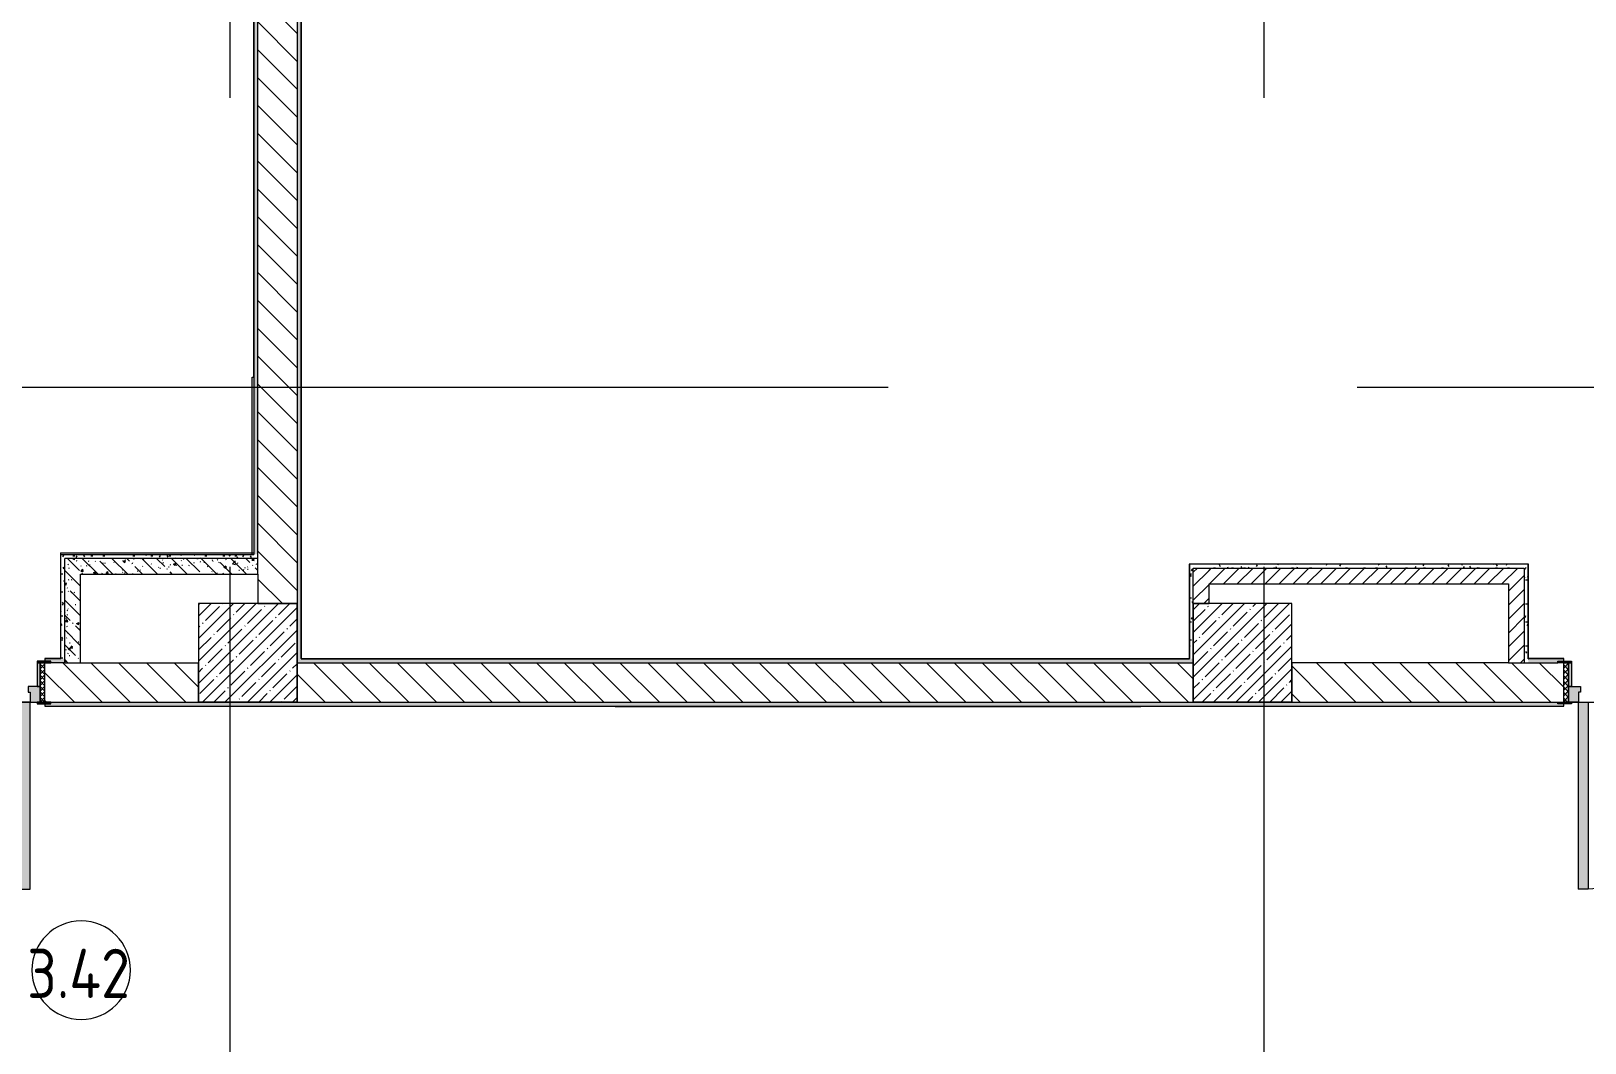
# Model space of a CAD drawing. Header units: millimetres. Extents: x -8624 to 200664, y -8553 to 29000.
# Drawn here: x 160295 to 168184, y 11669 to 16807 of the extents above; entities that cross this region are included whole.
import ezdxf

# ---------------------------------------------------------------- set-up
doc = ezdxf.new("R2010")
doc.units = ezdxf.units.MM
doc.linetypes.add('Осевая', pattern=[15875, 3175, -2381.25, 7937.5, -2381.25])
for name, color, linetype, lineweight in [('A-AREA-IDEN', 7, 'Continuous', 9), ('A-WALL-4', 7, 'Continuous', 13), ('I-WALL-5', 7, 'Continuous', 9), ('S-COLS-2', 7, 'Continuous', 9), ('Оси-2', 7, 'Осевая', 9)]:
    doc.layers.add(name, color=color, linetype=linetype, lineweight=lineweight)
for name, color, linetype, lineweight, true_color in [('A-DOOR-5', 7, 'Continuous', 9, 0xaaaaaa), ('A-DOOR-6', 7, 'Continuous', 9, 0xe2e2e2), ('A-DOOR-FRAM-4', 7, 'Continuous', 9, 0xe2e2e2), ('A-DOOR-FRAM-5', 7, 'Continuous', 9, 0xaaaaaa), ('A-FLOR-3', 7, 'Continuous', 9, 0xaaaaaa), ('I-WALL-6', 7, 'Continuous', 9, 0x787878), ('I-WALL-7', 9, 'Continuous', 9, 0x808080)]:
    doc.layers.add(name, color=color, linetype=linetype, lineweight=lineweight, true_color=true_color)
doc.styles.add('GOST Common', font='GOST_Common.ttf', dxfattribs={"width": 0.9, "height": 250})
pattern_1 = [(135, (50595.26, 0), (-70.71068, -70.71068), [])]
pattern_2 = [(45, (50595.26, 0), (-57.024626, 57.024626), []), (45, (50652.28, 0), (-57.024626, 57.024626), [100.806, -20.161, 3.353, -16.808])]
pattern_3 = [(135, (50595.26, 0), (-75.43415, -75.43415), [106.68, -17.78, 3.556, -17.78]), (135, (50595.26, 75.39), (-75.43415, -75.43415), []), (50, (50595.26, 0), (127.52922, -11.15758), [13.335, -146.685]), (355, (50595.26, 0), (-24.66966, 133.74002), [10.668, -117.348]), (100.451, (50605.88, -0.93), (102.85973, 122.58178), [11.333, -124.663]), (46.184, (50595.26, 35.56), (189.75516, -29.43036), [20.002, -220.027]), (96.636, (50611.07, 33.1), (166.1822, 173.1996), [17, -186.995]), (351.184, (50595.26, 35.56), (166.18393, 173.19757), [16.002, -176.022]), (21, (50613.04, 26.67), (106.130265, -71.58603), [13.335, -146.685]), (326, (50613.04, 26.67), (43.26188, 128.93175), [10.668, -117.348]), (71.451, (50621.88, 20.7), (149.39198, 57.34505), [11.333, -124.663]), (37.5, (50595.258, 0), (2.162228, 59.188357), [3.353, -112.573, 3.353, -115.773, -117.792]), (37.5, (50595.258, 0), (2.162228, 59.188357), [-235.052, 3.353, -114.44]), (7.5, (50595.26, 0), (46.773857, 70.126152), [3.353, -64.567, 3.353, -109.906, -44.894]), (7.5, (50595.26, 0), (46.773857, 70.126152), [-181.178, 3.353, -41.542]), (327.5, (50555.61, 0), (94.913671, -4.010093), [3.353, -41.097, 3.353, -135.331, -184.023]), (327.5, (50555.61, 0), (94.913671, -4.010093), [-183.134, 3.353, -180.67]), (317.5, (50537.83, 0), (103.69057, 17.79882), [3.353, -54.432, 3.353, -88.748, -130.683]), (317.5, (50537.83, 0), (103.69057, 17.79882), [-149.885, 3.353, -127.33])]
pattern_4 = [(45, (50595.26, 0), (-35.35534, 35.35534), [])]
pattern_5 = [(0, (50595.258, 0), (121.92, 30.48), [10.058, -81.382, 10.058, -81.382, -487.68]), (0, (50595.258, 0), (121.92, 30.48), [-182.88, 10.058, -172.822, 10.058, -81.382, -213.36]), (0, (50595.258, 0), (121.92, 30.48), [-457.2, 10.058, -50.902, 10.058, -142.342]), (120, (50640.978, 15.24), (-87.356454, 90.345817), [10.058, -81.382, 10.058, -81.382, -487.68]), (120, (50640.978, 15.24), (-87.356454, 90.345817), [-182.88, 10.058, -172.822, 10.058, -81.382, -213.36]), (120, (50640.978, 15.24), (-87.356454, 90.345817), [-457.2, 10.058, -50.902, 10.058, -142.342]), (240, (50656.218, 76.2), (-34.563546, -120.825817), [10.058, -81.382, 10.058, -81.382, -487.68]), (240, (50656.218, 76.2), (-34.563546, -120.825817), [-182.88, 10.058, -172.822, 10.058, -81.382, -213.36]), (240, (50656.218, 76.2), (-34.563546, -120.825817), [-457.2, 10.058, -50.902, 10.058, -142.342])]

# ---------------------------------------------------------------- blocks, each defined once
blk = doc.blocks.new('110_Дверь_СКБ_2Ст - Д-6_л__ ДОО_Дв_1450x2100h_Дверь из раздевальной в коридор-32357677-План зашивки приборов отопления в осях 3 этажа 23-33')
at = {"layer": 'A-DOOR-5'}
h = blk.add_hatch(dxfattribs=at)
h.set_pattern_fill('FP_60', color=256, style=0, pattern_type=2)
h.set_pattern_definition([(135, (1576.41, 164.685), (-14.14214, -14.14214), []), (225, (1576.41, 164.685), (14.14214, -14.14214), [])])
h.paths.add_polyline_path([(737.5, 100), (712.5, 100), (712.5, -100), (737.5, -100), (737.5, -1)])
at = {"layer": 'A-DOOR-6'}
for points in [[(-587.5, 1050), (-637.5, 1050), (-637.5, 100), (-587.5, 100)], [(612.5, 450), (612.5, 100), (662.5, 100), (662.5, 450)]]:
    blk.add_hatch(color=256, dxfattribs=at).paths.add_polyline_path(points)
h = blk.add_hatch(color=256, dxfattribs=at)
h.paths.add_polyline_path([(-687.5, 100), (-687.5, 20), (-627.5, 20), (-627.5, 50), (-637.5, 50), (-637.5, 100)])
h.paths.add_polyline_path([(662.5, 100), (662.5, 50), (652.5, 50), (652.5, 20), (712.5, 20), (712.5, 100)])
at = {"layer": 'A-DOOR-FRAM-4'}
for points in [[(-742.5, 108), (-742.5, 100), (-672.5, 100), (-672.5, 108)], [(697.5, 108), (697.5, 100), (767.5, 100), (767.5, 108)], [(-672.5, 20), (-687.5, 20), (-687.5, -100), (-672.5, -100), (-672.5, -1)], [(712.5, 20), (697.5, 20), (697.5, -100), (712.5, -100), (712.5, -1)], [(-672.5, -100), (-742.5, -100), (-742.5, -108), (-672.5, -108)], [(697.5, -100), (697.5, -108), (767.5, -108), (767.5, -100)]]:
    blk.add_hatch(color=256, dxfattribs=at).paths.add_polyline_path(points)
at = {"layer": 'A-DOOR-FRAM-5'}
h = blk.add_hatch(dxfattribs=at)
h.set_pattern_fill('FP_61', color=256, style=0, pattern_type=2)
h.set_pattern_definition([(45, (-546.384, 164.685), (-14.1421, 14.1421), []), (135, (-546.384, 164.685), (-14.1421, -14.1421), [])])
h.paths.add_polyline_path([(-712.5, 100), (-712.5, -100), (-687.5, -100), (-687.5, 100)])
at = {"layer": 'A-DOOR-5'}
for p, q in [((-637.5, 1050), (-637.5, 100)), ((-587.5, 1050), (-637.5, 1050)), ((-587.5, 100), (-587.5, 1050)), ((662.5, 450), (612.5, 450)), ((612.5, 450), (612.5, 100)), ((662.5, 100), (662.5, 450)), ((-637.5, 100), (-587.5, 100)), ((612.5, 100), (662.5, 100))]:
    blk.add_line(p, q, dxfattribs=at)
for centre, radius, start, end in [((-637.5, 100), 950, 0, 90), ((662.5, 100), 350, 90, 180)]:
    blk.add_arc(centre, radius, start, end, dxfattribs=at)
at = {"layer": 'A-DOOR-FRAM-5'}
for p, q in [((-672.5, 108), (-742.5, 108)), ((-742.5, 108), (-742.5, 100)), ((-742.5, 100), (-672.5, 100)), ((-687.5, 100), (-712.5, 100)), ((-712.5, 100), (-712.5, -100)), ((-637.5, 100), (-687.5, 100)), ((-687.5, 100), (-687.5, 20)), ((-687.5, -100), (-687.5, 100)), ((-672.5, 100), (-672.5, 108)), ((-637.5, 50), (-637.5, 100)), ((662.5, 100), (662.5, 50)), ((712.5, 100), (662.5, 100)), ((767.5, 108), (697.5, 108)), ((697.5, 108), (697.5, 100)), ((697.5, 100), (767.5, 100)), ((712.5, 20), (712.5, 100)), ((737.5, 100), (712.5, 100)), ((712.5, 100), (712.5, -100)), ((737.5, -100), (737.5, 100)), ((767.5, 100), (767.5, 108)), ((-687.5, 20), (-627.5, 20)), ((-672.5, 20), (-687.5, 20)), ((-687.5, 20), (-687.5, -100)), ((-672.5, -100), (-672.5, 20)), ((-627.5, 50), (-637.5, 50)), ((-627.5, 20), (-627.5, 50)), ((662.5, 50), (652.5, 50)), ((652.5, 50), (652.5, 20)), ((652.5, 20), (712.5, 20)), ((712.5, 20), (697.5, 20)), ((697.5, 20), (697.5, -100)), ((712.5, -100), (712.5, 20)), ((-672.5, -100), (-742.5, -100)), ((-742.5, -100), (-742.5, -108)), ((-742.5, -108), (-672.5, -108)), ((-712.5, -100), (-687.5, -100)), ((-687.5, -100), (-672.5, -100)), ((-672.5, -108), (-672.5, -100)), ((697.5, -100), (712.5, -100)), ((767.5, -100), (697.5, -100)), ((697.5, -100), (697.5, -108)), ((697.5, -108), (767.5, -108)), ((712.5, -100), (737.5, -100)), ((767.5, -108), (767.5, -100))]:
    blk.add_line(p, q, dxfattribs=at)
blk = doc.blocks.new('110_Дверь_СКБ_2Ст - Д-6_п__ ДОО_Дв_1450x2100h_Дверь из раздевальной в коридор-32358047-План зашивки приборов отопления в осях 3 этажа 23-33')
at = {"layer": 'A-DOOR-5'}
h = blk.add_hatch(dxfattribs=at)
h.set_pattern_fill('FP_117', color=256, style=0, pattern_type=2)
h.set_pattern_definition([(225, (1576.41, -164.685), (-14.14214, 14.14214), []), (135, (1576.41, -164.685), (14.14214, 14.14214), [])])
h.paths.add_polyline_path([(737.5, -100), (737.5, 100), (712.5, 100), (712.5, -100)])
at = {"layer": 'A-DOOR-6'}
h = blk.add_hatch(color=256, dxfattribs=at)
h.paths.add_polyline_path([(712.5, -100), (712.5, -20), (652.5, -20), (652.5, -50), (662.5, -50), (662.5, -100)])
h.paths.add_polyline_path([(-637.5, -100), (-637.5, -50), (-627.5, -50), (-627.5, -20), (-687.5, -20), (-687.5, -100)])
for points in [[(-587.5, -1050), (-587.5, -100), (-637.5, -100), (-637.5, -1050)], [(662.5, -450), (662.5, -100), (612.5, -100), (612.5, -450)]]:
    blk.add_hatch(color=256, dxfattribs=at).paths.add_polyline_path(points)
at = {"layer": 'A-DOOR-FRAM-4'}
for points in [[(-672.5, 100), (-672.5, 108), (-742.5, 108), (-742.5, 100)], [(-672.5, -20), (-672.5, 100), (-687.5, 100), (-687.5, -20)], [(767.5, 100), (767.5, 108), (697.5, 108), (697.5, 100)], [(712.5, -20), (712.5, 100), (697.5, 100), (697.5, -20)], [(-672.5, -108), (-672.5, -100), (-742.5, -100), (-742.5, -108)], [(767.5, -108), (767.5, -100), (697.5, -100), (697.5, -108)]]:
    blk.add_hatch(color=256, dxfattribs=at).paths.add_polyline_path(points)
at = {"layer": 'A-DOOR-FRAM-5'}
h = blk.add_hatch(dxfattribs=at)
h.set_pattern_fill('FP_118', color=256, style=0, pattern_type=2)
h.set_pattern_definition([(315, (-546.384, -164.685), (-14.1421, -14.1421), []), (225, (-546.384, -164.685), (-14.1421, 14.1421), [])])
h.paths.add_polyline_path([(-687.5, -100), (-687.5, 100), (-712.5, 100), (-712.5, -100)])
at = {"layer": 'A-DOOR-5'}
for p, q in [((-637.5, -100), (-587.5, -100)), ((-637.5, -1050), (-637.5, -100)), ((-587.5, -100), (-587.5, -1050)), ((612.5, -100), (662.5, -100)), ((612.5, -450), (612.5, -100)), ((662.5, -100), (662.5, -450)), ((662.5, -450), (612.5, -450)), ((-587.5, -1050), (-637.5, -1050))]:
    blk.add_line(p, q, dxfattribs=at)
for centre, radius, start, end in [((-637.5, -100), 950, 270, 360), ((662.5, -100), 350, 180, 270)]:
    blk.add_arc(centre, radius, start, end, dxfattribs=at)
at = {"layer": 'A-DOOR-FRAM-5'}
for p, q in [((-742.5, 108), (-672.5, 108)), ((-742.5, 100), (-742.5, 108)), ((-672.5, 100), (-742.5, 100)), ((-712.5, 100), (-687.5, 100)), ((-712.5, -100), (-712.5, 100)), ((-687.5, 100), (-687.5, -100)), ((-687.5, 100), (-672.5, 100)), ((-687.5, -20), (-687.5, 100)), ((-672.5, 108), (-672.5, 100)), ((-672.5, 100), (-672.5, -20)), ((697.5, 100), (697.5, 108)), ((697.5, 108), (767.5, 108)), ((697.5, -20), (697.5, 100)), ((697.5, 100), (712.5, 100)), ((767.5, 100), (697.5, 100)), ((712.5, -100), (712.5, 100)), ((712.5, 100), (737.5, 100)), ((712.5, 100), (712.5, -20)), ((737.5, 100), (737.5, -100)), ((767.5, 108), (767.5, 100)), ((-687.5, -20), (-627.5, -20)), ((-687.5, -100), (-687.5, -20)), ((-672.5, -20), (-687.5, -20)), ((-637.5, -50), (-637.5, -100)), ((-627.5, -50), (-637.5, -50)), ((-627.5, -20), (-627.5, -50)), ((652.5, -20), (712.5, -20)), ((652.5, -50), (652.5, -20)), ((662.5, -50), (652.5, -50)), ((662.5, -100), (662.5, -50)), ((712.5, -20), (697.5, -20)), ((712.5, -20), (712.5, -100)), ((-742.5, -100), (-672.5, -100)), ((-742.5, -108), (-742.5, -100)), ((-672.5, -108), (-742.5, -108)), ((-687.5, -100), (-712.5, -100)), ((-637.5, -100), (-687.5, -100)), ((-672.5, -100), (-672.5, -108)), ((712.5, -100), (662.5, -100)), ((697.5, -108), (697.5, -100)), ((697.5, -100), (767.5, -100)), ((767.5, -108), (697.5, -108)), ((737.5, -100), (712.5, -100)), ((767.5, -100), (767.5, -108))]:
    blk.add_line(p, q, dxfattribs=at)
blk = doc.blocks.new('Марка_Помещения - Номер-25198446-План зашивки приборов отопления в осях 3 этажа 23-33')
at = {"layer": 'A-AREA-IDEN'}
for start, end in [(360, 180), (180, 360)]:
    blk.add_arc((0, 0), 2.5, start, end, dxfattribs=at)

msp = doc.modelspace()

# ---------------------------------------------------------------- hatches: boundary and pattern name
at = {"layer": 'I-WALL-5'}
h = msp.add_hatch(dxfattribs=at)
h.set_pattern_fill('FP_122', color=256, style=0, pattern_type=2)
h.set_pattern_definition(pattern_1)
h.paths.add_polyline_path([(161645.3, 13900), (161645.3, 20900), (161445.3, 20900), (161445.3, 13900)])
h = msp.add_hatch(dxfattribs=at)
h.set_pattern_fill('FP_123', color=256, style=0, pattern_type=2)
h.set_pattern_definition(pattern_4)
h.paths.add_polyline_path([(166275.3, 13900), (166275.3, 14080), (166195.3, 14080), (166195.3, 13900)])
h = msp.add_hatch(dxfattribs=at)
h.set_pattern_fill('FP_123', color=256, style=0, pattern_type=2)
h.set_pattern_definition(pattern_4)
h.paths.add_polyline_path([(167875.7, 14000), (167875.7, 14080), (166275.3, 14080), (166275.3, 14000), (167795.7, 14000)])
h = msp.add_hatch(dxfattribs=at)
h.set_pattern_fill('FP_123', color=256, style=0, pattern_type=2)
h.set_pattern_definition(pattern_4)
h.paths.add_polyline_path([(167875.7, 13600), (167875.7, 14000), (167795.7, 14000), (167795.7, 13600)])
h = msp.add_hatch(dxfattribs=at)
h.set_pattern_fill('FP_122', color=256, style=0, pattern_type=2)
h.set_pattern_definition(pattern_1)
h.paths.add_polyline_path([(171525.3, 13400), (171525.3, 13600), (169525.7, 13600), (169525.7, 13400), (171055.3, 13400)])
h.paths.add_polyline_path([(166695.3, 13400), (168075.7, 13400), (168075.7, 13600), (166695.3, 13600), (166695.3, 13501)])
h.paths.add_polyline_path([(166195.3, 13400), (166195.3, 13600), (161645.3, 13600), (161645.3, 13400), (165661.5, 13400)])
h.paths.add_polyline_path([(161145.3, 13400), (161145.3, 13600), (160365.3, 13600), (160365.3, 13400), (160568.8, 13400)])
h.paths.add_polyline_path([(158885.3, 13400), (158915.3, 13400), (158915.3, 13600), (153595.3, 13600), (153595.3, 13400), (158022.4, 13400)])
h.paths.add_polyline_path([(152145.3, 13400), (152145.3, 13600), (151695.3, 13600), (151695.3, 13400), (152115.3, 13400)])
at = {"layer": 'I-WALL-6'}
h = msp.add_hatch(dxfattribs=at)
h.set_pattern_fill('FP_128', color=256, style=0, pattern_type=2)
h.set_pattern_definition(pattern_3)
h.paths.add_polyline_path([(160545.3, 13600), (160545.3, 14130), (160465.3, 14130), (160465.3, 13600)])
h = msp.add_hatch(dxfattribs=at)
h.set_pattern_fill('FP_128', color=256, style=0, pattern_type=2)
h.set_pattern_definition(pattern_3)
h.paths.add_polyline_path([(161445.3, 14050), (161445.3, 14130), (160545.3, 14130), (160545.3, 14050), (160568.8, 14050)])
at = {"layer": 'I-WALL-7'}
h = msp.add_hatch(dxfattribs=at)
h.set_pattern_fill('FP_139', color=256, style=0, pattern_type=2)
h.set_pattern_definition(pattern_5)
h.paths.add_polyline_path([(161645.3, 13600), (161665.3, 13600), (161665.3, 21150), (161645.3, 21150), (161645.3, 15231.4)])
h = msp.add_hatch(dxfattribs=at)
h.set_pattern_fill('FP_139', color=256, style=0, pattern_type=2)
h.set_pattern_definition(pattern_5)
h.paths.add_polyline_path([(161425.3, 14150), (161445.3, 14150), (161445.3, 20900), (161425.3, 20900), (161425.3, 14151)])
h = msp.add_hatch(dxfattribs=at)
h.set_pattern_fill('FP_139', color=256, style=0, pattern_type=2)
h.set_pattern_definition(pattern_5)
h.paths.add_polyline_path([(160465.3, 13620), (160465.3, 14150), (160445.3, 14150), (160445.3, 13620)])
h = msp.add_hatch(dxfattribs=at)
h.set_pattern_fill('FP_139', color=256, style=0, pattern_type=2)
h.set_pattern_definition(pattern_5)
h.paths.add_polyline_path([(161445.3, 14130), (161445.3, 14150), (160465.3, 14150), (160465.3, 14130), (161425.3, 14130)])
h = msp.add_hatch(dxfattribs=at)
h.set_pattern_fill('FP_139', color=256, style=0, pattern_type=2)
h.set_pattern_definition(pattern_5)
h.paths.add_polyline_path([(166195.3, 13620), (166195.3, 14100), (166175.3, 14100), (166175.3, 13620)])
h = msp.add_hatch(dxfattribs=at)
h.set_pattern_fill('FP_139', color=256, style=0, pattern_type=2)
h.set_pattern_definition(pattern_5)
h.paths.add_polyline_path([(167875.7, 14080), (167895.7, 14080), (167895.7, 14100), (166195.3, 14100), (166195.3, 14080), (166934.6, 14080)])
h = msp.add_hatch(dxfattribs=at)
h.set_pattern_fill('FP_139', color=256, style=0, pattern_type=2)
h.set_pattern_definition(pattern_5)
h.paths.add_polyline_path([(167895.7, 13600), (167895.7, 14080), (167875.7, 14080), (167875.7, 13600)])
h = msp.add_hatch(dxfattribs=at)
h.set_pattern_fill('FP_139', color=256, style=0, pattern_type=2)
h.set_pattern_definition(pattern_5)
h.paths.add_polyline_path([(160465.3, 13600), (160465.3, 13620), (160365.3, 13620), (160365.3, 13608), (160395.3, 13607.5), (160395.3, 13600)])
h.paths.add_polyline_path([(158885.3, 13600), (158885.3, 13608), (158915.3, 13608), (158915.3, 13620), (156665.3, 13620), (156665.3, 13600), (158022.4, 13600)])
h = msp.add_hatch(dxfattribs=at)
h.set_pattern_fill('FP_139', color=256, style=0, pattern_type=2)
h.set_pattern_definition(pattern_5)
h.paths.add_polyline_path([(165661.5, 13600), (166195.3, 13600), (166195.3, 13620), (161665.3, 13620), (161665.3, 13600), (163115.1, 13600)])
h = msp.add_hatch(dxfattribs=at)
h.set_pattern_fill('FP_139', color=256, style=0, pattern_type=2)
h.set_pattern_definition(pattern_5)
h.paths.add_polyline_path([(171525.3, 13600), (171525.3, 13620), (169525.7, 13620), (169525.7, 13608), (169555.7, 13608), (169555.7, 13600), (170754.1, 13600)])
h.paths.add_polyline_path([(167895.7, 13600), (168045.7, 13600), (168045.7, 13608), (168075.7, 13608), (168075.7, 13620), (167895.7, 13620)])
h = msp.add_hatch(dxfattribs=at)
h.set_pattern_fill('FP_139', color=256, style=0, pattern_type=2)
h.set_pattern_definition(pattern_5)
h.paths.add_polyline_path([(170954.3, 13380), (170955.3, 13380), (170955.3, 13400), (169555.7, 13399.6), (169555.7, 13392), (169525.7, 13392), (169525.7, 13380), (170754.1, 13380)])
h.paths.add_polyline_path([(168045.7, 13380), (168075.7, 13380), (168075.7, 13392), (168045.7, 13392), (168045.7, 13400), (160395.3, 13400), (160395.3, 13392), (160365.3, 13392), (160365.3, 13380), (165661.5, 13380)])
h.paths.add_polyline_path([(158915.3, 13380), (158915.3, 13392), (158885.3, 13392), (158885.3, 13400), (153625.3, 13400), (153625.3, 13392), (153595.3, 13392), (153595.3, 13380), (158885.3, 13380)])
h.paths.add_polyline_path([(151225.3, 13380), (152145.3, 13380), (152145.3, 13392), (152115.3, 13392), (152115.3, 13400), (151225.3, 13400), (151225.3, 13392), (151195.3, 13392), (151195.3, 13380)])
h.paths.add_polyline_path([(150245.3, 13380), (150245.3, 13392), (150215.3, 13392), (150215.3, 13400), (149295.3, 13400), (149295.3, 13380), (150215.3, 13380)])
at = {"layer": 'S-COLS-2'}
h = msp.add_hatch(dxfattribs=at)
h.set_pattern_fill('FP_119', color=256, style=0, pattern_type=2)
h.set_pattern_definition(pattern_2)
h.paths.add_polyline_path([(161145.3, 13400), (161645.3, 13400), (161645.3, 13900), (161145.3, 13900), (161145.3, 13501)])
h = msp.add_hatch(dxfattribs=at)
h.set_pattern_fill('FP_119', color=256, style=0, pattern_type=2)
h.set_pattern_definition(pattern_2)
h.paths.add_polyline_path([(166195.3, 13400), (166695.3, 13400), (166695.3, 13900), (166195.3, 13900), (166195.3, 13501)])

# ---------------------------------------------------------------- linework, layer by layer
at = {"layer": 'A-FLOR-3'}
msp.add_line((161665.3, 13621), (166174.3, 13621), dxfattribs=at)
at = {"layer": 'A-WALL-4'}
for p, q in [((161665.3, 21130), (161665.3, 13620)), ((161425.3, 20880), (161425.3, 15050)), ((161445.3, 14050), (161445.3, 20900)), ((160445.3, 13620), (160445.3, 14150)), ((160465.3, 13600), (160465.3, 14130)), ((160445.3, 13620), (160365.3, 13620)), ((160465.3, 13600), (160395.3, 13600)), ((161645.3, 13600), (166195.3, 13600)), ((161665.3, 13620), (166175.3, 13620)), ((166175.3, 13620), (166175.3, 13621)), ((167795.7, 13600), (168045.7, 13600)), ((167895.7, 13620), (167896.7, 13620)), ((160395.3, 13400), (161145.3, 13400)), ((161645.3, 13400), (166195.3, 13400)), ((166695.3, 13400), (168045.7, 13400))]:
    msp.add_line(p, q, dxfattribs=at)
at = {"layer": 'I-WALL-5'}
for p, q in [((161666.3, 13621), (161666.3, 21129)), ((161424.3, 20879), (161424.3, 15050)), ((161645.3, 20900), (161645.3, 13400)), ((161417.3, 14150), (161417.3, 15050)), ((161417.3, 15050), (161425.3, 15050)), ((161425.3, 15050), (161425.3, 14150)), ((160444.3, 14158), (160444.3, 13621)), ((160444.3, 14158), (161424.3, 14158)), ((160445.3, 14151), (160445.3, 14150)), ((160445.3, 14150), (161425.3, 14150)), ((161445.3, 14130), (160465.3, 14130)), ((160545.3, 13600), (160545.3, 14050)), ((160545.3, 14050), (161445.3, 14050)), ((161445.3, 14050), (161445.3, 13900)), ((166174.3, 14101), (166174.3, 13621)), ((167896.7, 14101), (166174.3, 14101)), ((166175.3, 14100), (166175.3, 13621)), ((167895.7, 14100), (166175.3, 14100)), ((166195.3, 13400), (166195.3, 14080)), ((166195.3, 14080), (167875.7, 14080)), ((167875.7, 14080), (167875.7, 13600)), ((167895.7, 13620), (167895.7, 14100)), ((167896.7, 13621), (167896.7, 14101)), ((166275.3, 13900), (166275.3, 14000)), ((166275.3, 14000), (167795.7, 14000)), ((167795.7, 14000), (167795.7, 13600)), ((161445.3, 13900), (161645.3, 13900)), ((166195.3, 13900), (166275.3, 13900)), ((160365.3, 13621), (160365.3, 13608)), ((160444.3, 13621), (160365.3, 13621)), ((160465.3, 13600), (161145.3, 13600)), ((161145.3, 13400), (161145.3, 13600)), ((166174.3, 13621), (166175.3, 13621)), ((167795.7, 13600), (166695.3, 13600)), ((166695.3, 13600), (166695.3, 13400)), ((168075.7, 13621), (167896.7, 13621)), ((168075.7, 13620), (167896.7, 13620)), ((168075.7, 13608), (168075.7, 13621)), ((160365.3, 13392), (160365.3, 13379)), ((160365.3, 13380), (168075.7, 13380)), ((160365.3, 13379), (168075.7, 13379)), ((161645.3, 13400), (161145.3, 13400)), ((163260.8, 13379), (163260.8, 13378)), ((163260.8, 13378), (164727.5, 13378)), ((163260.9, 13379), (163260.9, 13378)), ((164403.1, 13378), (164403.1, 13379)), ((164460.7, 13378), (164460.7, 13379)), ((164460.8, 13378), (164460.8, 13379)), ((164727.5, 13378), (164727.5, 13379)), ((164728.8, 13379), (164728.8, 13378)), ((164728.8, 13378), (165928.8, 13378)), ((164728.9, 13379), (164728.9, 13378)), ((165928.7, 13378), (165928.7, 13379)), ((165928.8, 13378), (165928.8, 13379)), ((166695.3, 13400), (166195.3, 13400)), ((168075.7, 13379), (168075.7, 13392))]:
    msp.add_line(p, q, dxfattribs=at)
at = {"layer": 'S-COLS-2'}
for p, q in [((161445.3, 13900), (161145.3, 13900)), ((161145.3, 13900), (161145.3, 13600)), ((161645.3, 13900), (161445.3, 13900)), ((161645.3, 13600), (161645.3, 13900)), ((166695.3, 13900), (166195.3, 13900)), ((166195.3, 13900), (166195.3, 13600)), ((166695.3, 13600), (166695.3, 13900)), ((161145.3, 13600), (161145.3, 13400)), ((161645.3, 13400), (161645.3, 13600)), ((166195.3, 13600), (166195.3, 13400)), ((166695.3, 13400), (166695.3, 13600)), ((161145.3, 13400), (161645.3, 13400)), ((166195.3, 13400), (166695.3, 13400))]:
    msp.add_line(p, q, dxfattribs=at)
at = {"layer": 'Оси-2'}
for p, q in [((161305.3, 593.7), (161305.3, 18900)), ((166555.3, 593.7), (166555.3, 18900)), ((135277, 15000), (172755.3, 15000)), ((135277, 13400), (172725.3, 13400))]:
    msp.add_line(p, q, dxfattribs=at)

# ---------------------------------------------------------------- block references
at = {"layer": 'A-AREA-IDEN', "xscale": 99.99999999999993, "yscale": 99.99999999999993, "zscale": 99.99999999999993}
msp.add_blockref('Марка_Помещения - Номер-25198446-План зашивки приборов отопления в осях 3 этажа 23-33', (160549.2, 12039), dxfattribs=at)
at = {"layer": 'A-DOOR-5', "rotation": 180}
msp.add_blockref('110_Дверь_СКБ_2Ст - Д-6_л__ ДОО_Дв_1450x2100h_Дверь из раздевальной в коридор-32357677-План зашивки приборов отопления в осях 3 этажа 23-33', (159652.8, 13500), dxfattribs=at)
at = {"layer": 'A-DOOR-5'}
msp.add_blockref('110_Дверь_СКБ_2Ст - Д-6_п__ ДОО_Дв_1450x2100h_Дверь из раздевальной в коридор-32358047-План зашивки приборов отопления в осях 3 этажа 23-33', (168788.2, 13500), dxfattribs=at)

# ---------------------------------------------------------------- texts
at = {"layer": 'A-AREA-IDEN', "insert": (160274.5, 12147.5), "char_height": 250, "width": 685.443, "attachment_point": 1, "style": 'GOST Common'}
msp.add_mtext('3.42', dxfattribs=at)

doc.saveas('drawing.dxf')
